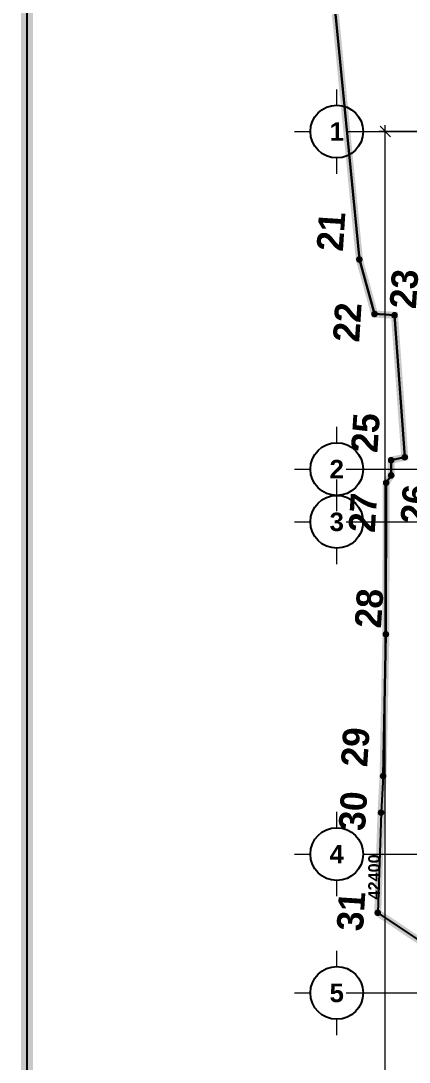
# Model space of a CAD drawing. Header units: millimetres. Extents: x -100356 to 314685, y 446 to 1273965.
# Drawn here: x 17056 to 28089, y 404991 to 434609 of the extents above; entities that cross this region are included whole.
import ezdxf
from ezdxf.enums import TextEntityAlignment as Align
from ezdxf.xclip import XClip

# ---------------------------------------------------------------- set-up
doc = ezdxf.new("R2010")
doc.units = ezdxf.units.MM
doc.header["$XCLIPFRAME"] = 2
for name, pattern in [('20180221 BF$0$b1$0$Kume - Key Plan Boundary', [16, 8, -2, 4, -2]), ('20180221 BF$0$DASHDOT', [1, 0.5, -0.25, 0, -0.25]), ('CENTER', [2, 1.25, -0.25, 0.25, -0.25]), ('gf$0$CENTER2', [28.575, 19.05, -3.175, 3.175, -3.175]), ('gf$0$Kume - Grid Line', [10.5, 6, -1.25, 2, -1.25])]:
    doc.linetypes.add(name, pattern=pattern)
doc.layers.get('DEFPOINTS').update_dxf_attribs({"lineweight": 13})
for name, color, linetype in [('20180221 BF$0$10', 1, 'Continuous'), ('20180221 BF$0$sohieu_diem', 2, 'Continuous'), ('20180221 BF$0$TREE', 99, 'Continuous')]:
    doc.layers.add(name, color=color, linetype=linetype)
for name, color, linetype, lineweight in [('20180221 BF$0$b1$0$C-_SITEBNRY_E', 1, '20180221 BF$0$b1$0$Kume - Key Plan Boundary', 100), ('20180221 BF$0$setback', 1, 'Continuous', 13), ('A.Concrete', 7, 'Continuous', 25), ('gf$0$A.Axis', 251, 'gf$0$CENTER2', 13), ('LDIM OUT', 250, 'Continuous', 13), ('LGI', 250, 'CENTER', 9), ('luoicot', 30, 'Continuous', 13)]:
    doc.layers.add(name, color=color, linetype=linetype, lineweight=lineweight)
doc.styles.add('20180221 BF$0$VAPTIMN', font='VNI-Aptima-Bold.TTF')
doc.styles.add('ARIAL', font='Font - TrueType - Arial Bold.ttf')
doc.dimstyles.new('TL 150 OUT', dxfattribs={"dimscale": 150, "dimtxt": 2.2, "dimasz": 2, "dimexe": 1.2, "dimexo": 1.5, "dimgap": 1, "dimtad": 1, "dimdec": 0, "dimdsep": 46, "dimtxsty": 'ARIAL', "dimblk": 'OBLIQUE', "dimcen": 2, "dimdle": 1.2, "dimclrd": 256, "dimclre": 256, "dimclrt": 4, "dimaunit": 1, "dimadec": 0, "dimazin": 0, "dimtfac": 1, "dimtdec": 0, "dimtix": 1, "dimtmove": 2, "dimatfit": 3, "dimfxl": 1, "dimtolj": 1, "dimtzin": 0, "dimarcsym": 0})

# ---------------------------------------------------------------- blocks, each defined once
blk = doc.blocks.new('20180221 BF$0$b1$0$Family - ___-1748564-1st Basement')
at = {"layer": '20180221 BF$0$b1$0$C-_SITEBNRY_E', "lineweight": 18}
for p, q in [((121263, 26687), (118631, 28451)), ((121169, 23837), (121263, 26687)), ((121111, 22799), (121169, 23837)), ((121031, 18766), (121111, 22799)), ((121023, 14457), (121031, 18766)), ((120879, 14246), (121023, 14457)), ((120881, 13815), (120879, 14246)), ((120495, 13730), (120881, 13815)), ((120785, 9692), (120495, 13730)), ((121354, 9656), (120785, 9692)), ((121785, 8105), (121354, 9656)), ((122466, 1126), (121785, 8105))]:
    blk.add_line(p, q, dxfattribs=at)
blk = doc.blocks.new('20180221 BF$0$hientrang')
at = {"layer": '20180221 BF$0$10', "color": 1, "linetype": 'Continuous'}
for p, q in [((-71608, 106512, 0), (-64687, 107633, 0)), ((-77900, 105350, 0), (-82200, 105085, 0)), ((-86230, 104910, 0), (-82200, 105085, 0))]:
    blk.add_line(p, q, dxfattribs=at)
at = {"layer": '20180221 BF$0$10', "color": 1}
for p, q in [((-64687, 107633, 0), (-71608, 106512, 0)), ((-71608, 106512, 0), (-73129, 105984, 0)), ((-73129, 105984, 0), (-73130, 105414, 0)), ((-77900, 105350, 0), (-82200, 105085, 0)), ((-77680, 105219, 0), (-77900, 105350, 0)), ((-77250, 105249, 0), (-77680, 105219, 0)), ((-77140, 104869, 0), (-77250, 105249, 0)), ((-73130, 105414, 0), (-77140, 104869, 0)), ((-87270, 104902, 0), (-90121, 104815, 0)), ((-86230, 104910, 0), (-87270, 104902, 0)), ((-82200, 105085, 0), (-86230, 104910, 0)), ((-90121, 104815, 0), (-91714, 102077, 0))]:
    blk.add_line(p, q, dxfattribs=at)
at = {"layer": '20180221 BF$0$10', "color": 1, "linetype": 'Continuous', "elevation": 0}
for points in [[(-77900, 105350), (-77680, 105219), (-77250, 105249), (-77140, 104869), (-73130, 105414), (-73129, 105984), (-71608, 106512)], [(-86230, 104910), (-87270, 104902), (-90121, 104815)], [(-90121, 104815), (-91714, 102077), (-92674, 102048), (-92312, 95898)]]:
    blk.add_lwpolyline(points, dxfattribs=at)
at = {"layer": '20180221 BF$0$setback', "color": 1, "linetype": '20180221 BF$0$DASHDOT', "ltscale": 200, "const_width": 200, "elevation": 0}
blk.add_lwpolyline([(-64687, 107633), (-71608, 106512), (-73129, 105984), (-73130, 105414), (-77140, 104869), (-77250, 105249), (-77680, 105219), (-77900, 105350), (-82200, 105085), (-86230, 104910), (-87270, 104902), (-90121, 104815), (-91714, 102077), (-92674, 102048), (-92312, 95898), (-95312, 95702), (-99272, 95417), (-103263, 95232), (-108843, 94729), (-111844, 94613), (-113704, 94445), (-110540, 43326), (-98301, 45606), (-91530, 9756)], dxfattribs=at)
at = {"layer": '20180221 BF$0$sohieu_diem', "color": 3, "const_width": 93.8, "elevation": 0}
for points in [[(-71655, 106512, 1), (-71562, 106512, 1)], [(-73176, 105984, 1), (-73082, 105984, 1)], [(-77947, 105350, 1), (-77853, 105350, 1)], [(-73177, 105414, 1), (-73083, 105414, 1)], [(-82247, 105085, 1), (-82153, 105085, 1)], [(-77727, 105220, 1), (-77633, 105219, 1)], [(-77297, 105249, 1), (-77203, 105249, 1)], [(-90167, 104815, 1), (-90074, 104815, 1)], [(-87317, 104902, 1), (-87224, 104902, 1)], [(-86277, 104910, 1), (-86184, 104910, 1)], [(-77187, 104869, 1), (-77094, 104869, 1)]]:
    blk.add_lwpolyline(points, format="xyb", close=True, dxfattribs=at)
at = {"layer": '20180221 BF$0$sohieu_diem', "color": 3, "style": '20180221 BF$0$VAPTIMN'}
for s, p in [('21', (-71423, 106993, 0)), ('22', (-73972, 106368, 0)), ('27', (-79349, 105584, 0)), ('25', (-77076, 105653, 0)), ('30', (-87834, 105327, 0)), ('29', (-86014, 105376, 0)), ('31', (-90682, 105203, 0)), ('28', (-82050, 105235, 0)), ('23', (-72922, 104819, 0)), ('26', (-79012, 104122, 0))]:
    blk.add_text(s, height=750, rotation=359.9273, dxfattribs=at).set_placement(p)
blk = doc.blocks.new('_Oblique')
at = {"color": 0, "linetype": 'ByBlock', "lineweight": -2}
blk.add_line((-0.5, -0.5), (0.5, 0.5), dxfattribs=at)
blk = doc.blocks.new('*D509')
at = {"layer": 'DEFPOINTS', "color": 0, "ltscale": 1000, "transparency": 16777216}
for p in [(2129, 42400), (2129, 0), (4829, 0)]:
    blk.add_point(p, dxfattribs=at)
at = {"layer": 'LDIM OUT', "lineweight": -2, "ltscale": 1000, "transparency": 16777216}
for p, q in [((2354, 42400), (5009, 42400)), ((4829, 42580), (4829, -180)), ((2354, 0), (5009, 0))]:
    blk.add_line(p, q, dxfattribs=at)
at = {"layer": 'LDIM OUT', "lineweight": -2, "ltscale": 1000, "transparency": 16777216, "xscale": 300, "yscale": 300, "zscale": 300}
for p, rotation in [((4829, 42400), 90), ((4829, 0), 270)]:
    blk.add_blockref('_Oblique', p, dxfattribs=dict(at, rotation=rotation))
at = {"layer": 'LDIM OUT', "color": 4, "ltscale": 1000, "transparency": 16777216, "insert": (5147, 21200), "char_height": 330, "attachment_point": 5, "rotation": 270, "style": 'ARIAL'}
blk.add_mtext('\\A1;42400', dxfattribs=at)
blk = doc.blocks.new('BLOCK TRUC')
for p, q in [((0, 500), (0, 800)), ((500, 0), (800, 0)), ((-800, 0), (-500, 0)), ((0, -800), (0, -500))]:
    blk.add_line(p, q)
at = {"lineweight": 25}
blk.add_circle((0, 0), 500, dxfattribs=at)
at = {"style": 'ARIAL'}
blk.add_attdef('1-2', text='', height=350, rotation=0, dxfattribs=at).set_placement((0, 0), align=Align.MIDDLE_CENTER)
blk = doc.blocks.new('X-GRID')
at = {"layer": 'LGI', "ltscale": 1500}
for p, q in [((5008.8, 24500), (-57318.6, 24500)), ((5008.8, 20550), (-25023.2, 20550)), ((5008.8, 11100), (-57318.6, 11100)), ((5008.8, 9600), (-57318.6, 9600)), ((5008.8, 0), (-57318.6, 0))]:
    blk.add_line(p, q, dxfattribs=at)
at = {"xscale": 1.5, "yscale": 1.5, "zscale": 1.5, "rotation": 180}
for p, values in [((6208.8, 24500), {'1-2': '5'}), ((6208.8, 20550), {'1-2': '4'}), ((6208.8, 11100), {'1-2': '3'}), ((6208.8, 9600), {'1-2': '2'}), ((6208.8, 0), {'1-2': '1'})]:
    blk.add_blockref('BLOCK TRUC', p, dxfattribs=at).add_auto_attribs(values)
at = {"layer": 'LDIM OUT', "ltscale": 1000}
dim = blk.add_linear_dim(base=(4828.8, 0), p1=(2128.8, 42400), p2=(2128.8, 0), angle=90, dimstyle='TL 150 OUT', override={"dimtad": 4}, dxfattribs=at)
dim.commit()
dim.dimension.update_dxf_attribs({"geometry": '*D509', "text_midpoint": (5147.3, 21200)})
blk = doc.blocks.new('A$C60262ED2')
at = {"rotation": 180}
blk.add_blockref('X-GRID', (7409, 51484, 0), dxfattribs=at)
blk = doc.blocks.new('column')
at = {"layer": 'luoicot', "ltscale": 0.5}
blk.add_blockref('A$C60262ED2', (-47109, -40384, 0), dxfattribs=at)

msp = doc.modelspace()

# ---------------------------------------------------------------- linework, layer by layer
at = {"layer": 'DEFPOINTS', "const_width": 345.1, "elevation": 0}
msp.add_lwpolyline([(17228.7, 366757.2), (17228.7, 467538.9), (159772.7, 467538.9), (159772.7, 366757.2)], close=True, dxfattribs=at)
at = {"layer": 'gf$0$A.Axis', "linetype": 'gf$0$Kume - Grid Line', "lineweight": 9, "ltscale": 100}
for p, q in [((26299.5, 431459.6, 0), (89559.5, 431459.6, 0)), ((26299.5, 421859.6, 0), (89559.5, 421859.6, 0)), ((26299.5, 420359.6, 0), (89559.5, 420359.6, 0)), ((26299.5, 406959.6, 0), (89559.5, 406959.6, 0))]:
    msp.add_line(p, q, dxfattribs=at)

# ---------------------------------------------------------------- block references
at = {"layer": '20180221 BF$0$b1$0$C-_SITEBNRY_E', "lineweight": 18, "rotation": 180}
msp.add_blockref('20180221 BF$0$b1$0$Family - ___-1748564-1st Basement', (148459.1, 435926.7, 0), dxfattribs=at)
at = {"layer": '20180221 BF$0$TREE'}
ref = msp.add_blockref('20180221 BF$0$hientrang', (137502.3, 492549.7, 0), dxfattribs=dict(at, rotation=86.37342821610302))
XClip(ref).set_block_clipping_path([(-133148.1755428242, 112075.9558377523), (-124131.7889780848, -30182.5877385634), (-23551.8986045148, -23807.8059542924), (-32568.2851692542, 118450.7376220233)])
at = {"layer": 'A.Concrete'}
msp.add_blockref('column', (71940.6, 420359.6, 0), dxfattribs=at)

doc.saveas('drawing.dxf')
